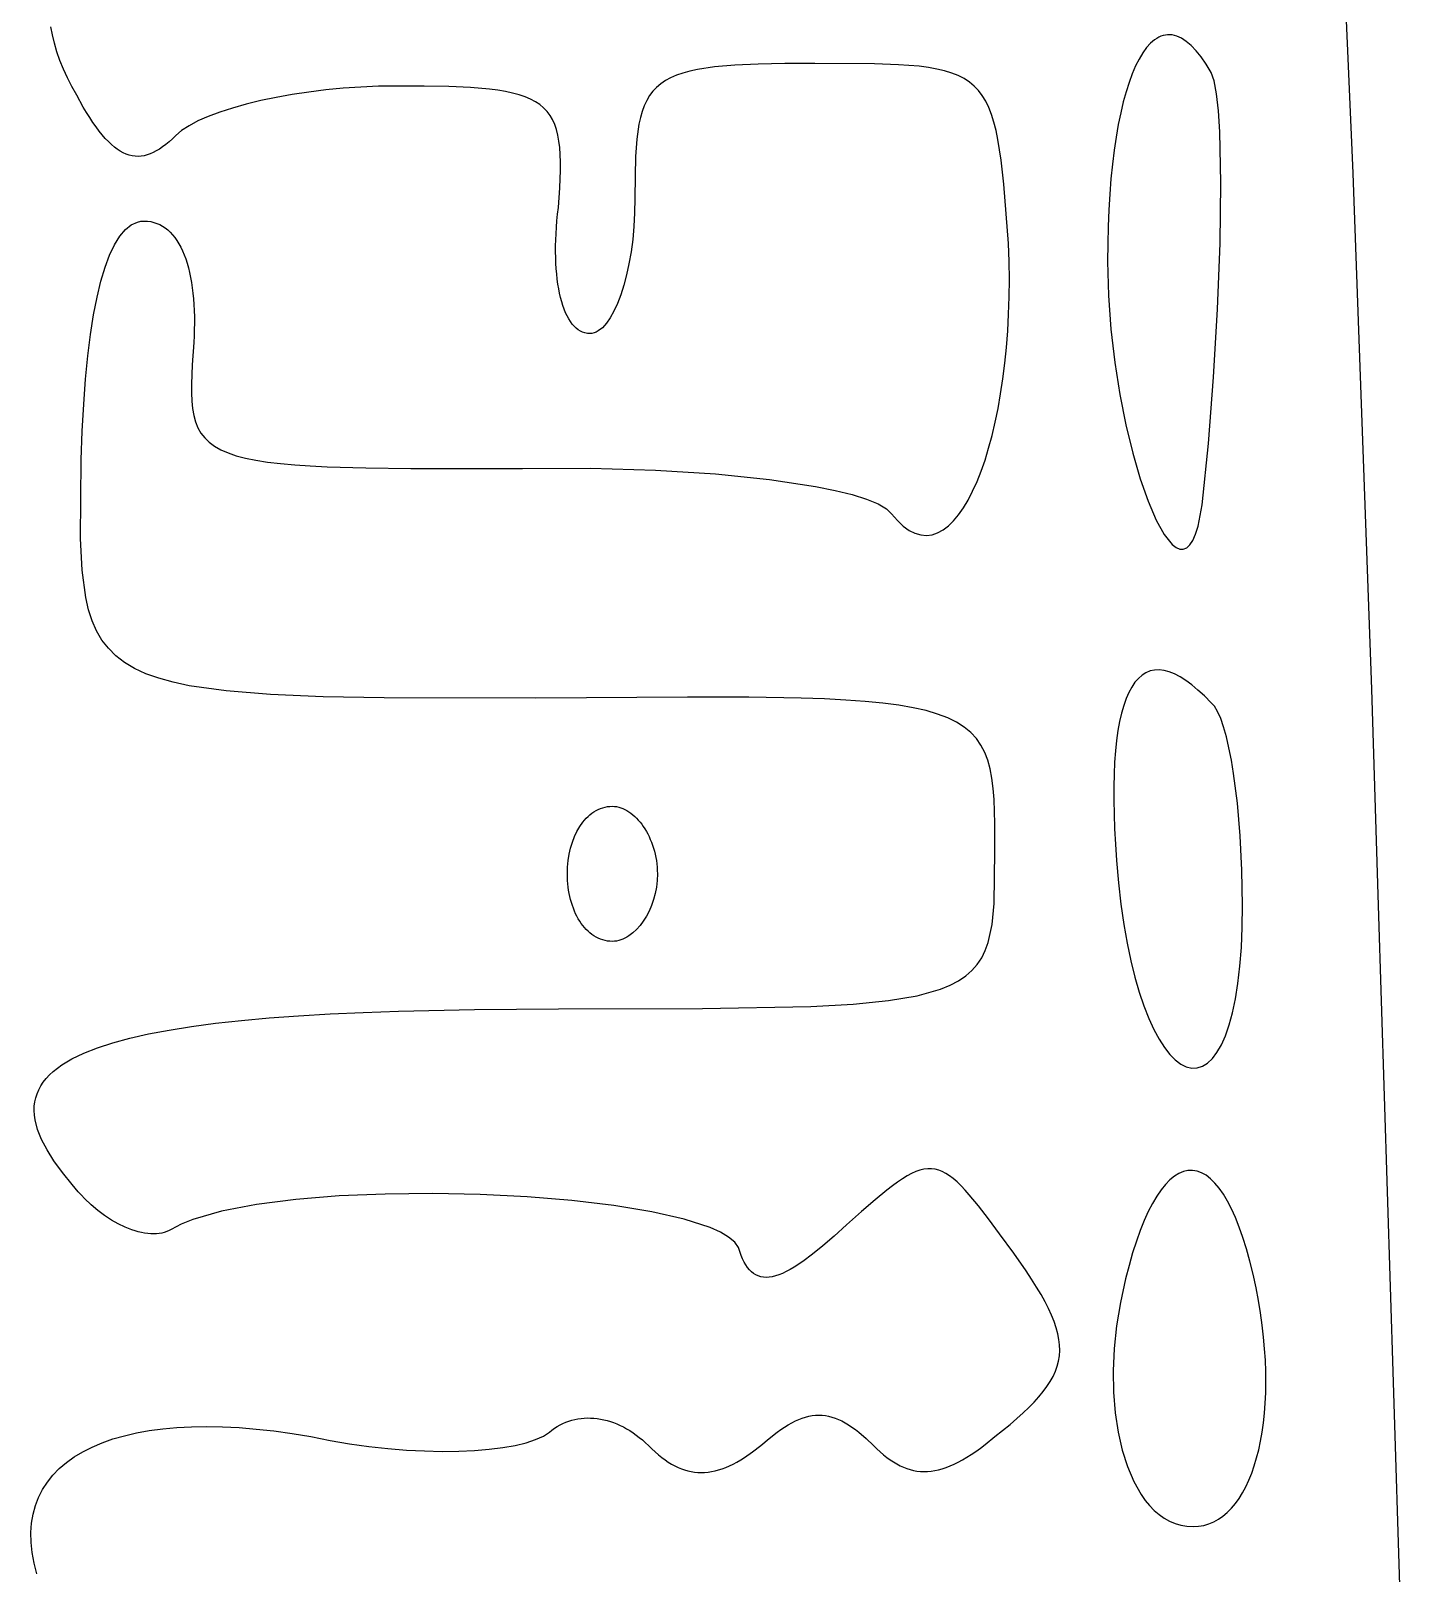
# Model space of a CAD drawing. Extents: x 0.98 to 7.44, y -5.29 to -1.05.
# Drawn here: x 6.80848 to 6.85072, y -1.75949 to -1.7119 of the extents above; entities that cross this region are included whole.
import ezdxf

# ---------------------------------------------------------------- set-up
doc = ezdxf.new("R2010")
doc.units = 0
doc.header["$MEASUREMENT"] = 0
doc.layers.add('BLACK', color=7, linetype='CONTINUOUS')

msp = doc.modelspace()

# ---------------------------------------------------------------- linework, layer by layer
at = {"layer": 'BLACK', "linetype": 'CONTINUOUS'}
for p, q in [((6.84864, -1.701801), (6.849259, -1.716294)), ((6.809139, -1.71203), (6.809091, -1.711784)), ((6.809202, -1.712286), (6.809139, -1.71203)), ((6.843411, -1.712048), (6.843343, -1.71207)), ((6.843479, -1.712033), (6.843411, -1.712048)), ((6.843548, -1.712025), (6.843479, -1.712033)), ((6.843617, -1.712024), (6.843548, -1.712025)), ((6.843688, -1.712031), (6.843617, -1.712024)), ((6.843759, -1.712046), (6.843688, -1.712031)), ((6.843831, -1.712067), (6.843759, -1.712046)), ((6.843903, -1.712097), (6.843831, -1.712067)), ((6.80928, -1.712548), (6.809202, -1.712286)), ((6.842899, -1.712423), (6.842781, -1.712585)), ((6.843021, -1.712287), (6.842899, -1.712423)), ((6.843147, -1.712179), (6.843021, -1.712287)), ((6.843211, -1.712136), (6.843147, -1.712179)), ((6.843277, -1.712099), (6.843211, -1.712136)), ((6.843343, -1.71207), (6.843277, -1.712099)), ((6.843976, -1.712134), (6.843903, -1.712097)), ((6.844124, -1.712231), (6.843976, -1.712134)), ((6.844274, -1.712359), (6.844124, -1.712231)), ((6.844426, -1.712518), (6.844274, -1.712359)), ((6.844579, -1.712709), (6.844426, -1.712518)), ((6.809374, -1.712815), (6.80928, -1.712548)), ((6.809482, -1.713084), (6.809374, -1.712815)), ((6.829573, -1.713017), (6.829041, -1.713096)), ((6.830195, -1.712964), (6.829573, -1.713017)), ((6.830914, -1.712932), (6.830195, -1.712964)), ((6.831736, -1.712916), (6.830914, -1.712932)), ((6.832668, -1.712912), (6.831736, -1.712916)), ((6.834502, -1.712923), (6.832668, -1.712912)), ((6.835246, -1.712949), (6.834502, -1.712923)), ((6.835886, -1.712999), (6.835246, -1.712949)), ((6.83617, -1.713036), (6.835886, -1.712999)), ((6.84256, -1.712988), (6.842457, -1.713229)), ((6.842668, -1.712774), (6.84256, -1.712988)), ((6.842781, -1.712585), (6.842668, -1.712774)), ((6.844734, -1.712933), (6.844579, -1.712709)), ((6.84489, -1.71319), (6.844734, -1.712933)), ((6.809604, -1.713354), (6.809482, -1.713084)), ((6.80974, -1.713621), (6.809604, -1.713354)), ((6.828055, -1.713439), (6.827911, -1.713537)), ((6.828216, -1.713351), (6.828055, -1.713439)), ((6.828394, -1.713273), (6.828216, -1.713351)), ((6.828591, -1.713205), (6.828394, -1.713273)), ((6.828806, -1.713146), (6.828591, -1.713205)), ((6.829041, -1.713096), (6.828806, -1.713146)), ((6.836431, -1.713082), (6.83617, -1.713036)), ((6.83667, -1.713138), (6.836431, -1.713082)), ((6.836889, -1.713205), (6.83667, -1.713138)), ((6.837088, -1.713285), (6.836889, -1.713205)), ((6.837269, -1.713378), (6.837088, -1.713285)), ((6.837433, -1.713485), (6.837269, -1.713378)), ((6.837581, -1.713607), (6.837433, -1.713485)), ((6.842359, -1.713494), (6.842267, -1.713784)), ((6.842457, -1.713229), (6.842359, -1.713494)), ((6.844985, -1.713448), (6.84489, -1.71319)), ((6.84506, -1.713849), (6.844985, -1.713448)), ((6.80989, -1.713885), (6.80974, -1.713621)), ((6.810095, -1.714254), (6.80989, -1.713885)), ((6.816041, -1.713959), (6.815567, -1.714058)), ((6.816536, -1.713871), (6.816041, -1.713959)), ((6.817048, -1.713793), (6.816536, -1.713871)), ((6.817574, -1.713728), (6.817048, -1.713793)), ((6.818111, -1.713676), (6.817574, -1.713728)), ((6.818655, -1.713638), (6.818111, -1.713676)), ((6.819203, -1.713615), (6.818655, -1.713638)), ((6.819751, -1.713607), (6.819203, -1.713615)), ((6.820611, -1.713611), (6.819751, -1.713607)), ((6.821373, -1.713626), (6.820611, -1.713611)), ((6.822041, -1.713655), (6.821373, -1.713626)), ((6.822622, -1.713705), (6.822041, -1.713655)), ((6.822881, -1.713738), (6.822622, -1.713705)), ((6.823121, -1.713777), (6.822881, -1.713738)), ((6.823341, -1.713824), (6.823121, -1.713777)), ((6.823543, -1.713878), (6.823341, -1.713824)), ((6.823726, -1.71394), (6.823543, -1.713878)), ((6.823893, -1.714011), (6.823726, -1.71394)), ((6.827566, -1.713904), (6.827478, -1.714052)), ((6.827667, -1.713769), (6.827566, -1.713904)), ((6.827782, -1.713647), (6.827667, -1.713769)), ((6.827911, -1.713537), (6.827782, -1.713647)), ((6.837714, -1.713745), (6.837581, -1.713607)), ((6.837832, -1.713901), (6.837714, -1.713745)), ((6.837938, -1.714075), (6.837832, -1.713901)), ((6.842267, -1.713784), (6.842181, -1.714099)), ((6.845118, -1.714377), (6.84506, -1.713849)), ((6.810196, -1.714423), (6.810095, -1.714254)), ((6.810295, -1.714582), (6.810196, -1.714423)), ((6.814306, -1.714411), (6.81395, -1.714544)), ((6.814696, -1.714285), (6.814306, -1.714411)), ((6.815118, -1.714167), (6.814696, -1.714285)), ((6.815567, -1.714058), (6.815118, -1.714167)), ((6.824044, -1.71409), (6.823893, -1.714011)), ((6.824178, -1.71418), (6.824044, -1.71409)), ((6.824298, -1.714279), (6.824178, -1.71418)), ((6.824403, -1.71439), (6.824298, -1.714279)), ((6.824494, -1.714511), (6.824403, -1.71439)), ((6.827338, -1.714389), (6.827283, -1.714581)), ((6.827403, -1.714213), (6.827338, -1.714389)), ((6.827478, -1.714052), (6.827403, -1.714213)), ((6.838032, -1.714269), (6.837938, -1.714075)), ((6.838115, -1.714483), (6.838032, -1.714269)), ((6.842101, -1.714437), (6.842027, -1.714798)), ((6.842181, -1.714099), (6.842101, -1.714437)), ((6.845159, -1.71502), (6.845118, -1.714377)), ((6.810393, -1.714731), (6.810295, -1.714582)), ((6.810489, -1.714869), (6.810393, -1.714731)), ((6.810585, -1.714997), (6.810489, -1.714869)), ((6.813358, -1.71483), (6.813127, -1.71498)), ((6.813633, -1.714684), (6.813358, -1.71483)), ((6.81395, -1.714544), (6.813633, -1.714684)), ((6.824573, -1.714644), (6.824494, -1.714511)), ((6.824639, -1.71479), (6.824573, -1.714644)), ((6.824694, -1.714949), (6.824639, -1.71479)), ((6.827238, -1.714787), (6.827173, -1.71525)), ((6.827283, -1.714581), (6.827238, -1.714787)), ((6.838189, -1.714718), (6.838115, -1.714483)), ((6.838254, -1.714975), (6.838189, -1.714718)), ((6.842027, -1.714798), (6.84196, -1.715182)), ((6.81068, -1.715115), (6.810585, -1.714997)), ((6.810774, -1.715223), (6.81068, -1.715115)), ((6.810867, -1.715321), (6.810774, -1.715223)), ((6.81096, -1.71541), (6.810867, -1.715321)), ((6.81274, -1.715327), (6.81264, -1.71541)), ((6.812842, -1.715235), (6.81274, -1.715327)), ((6.812946, -1.715135), (6.812842, -1.715235)), ((6.813127, -1.71498), (6.812946, -1.715135)), ((6.824737, -1.71512), (6.824694, -1.714949)), ((6.824771, -1.715306), (6.824737, -1.71512)), ((6.824794, -1.715506), (6.824771, -1.715306)), ((6.827173, -1.71525), (6.827134, -1.715784)), ((6.838312, -1.715256), (6.838254, -1.714975)), ((6.83841, -1.715892), (6.838312, -1.715256)), ((6.84196, -1.715182), (6.8419, -1.715589)), ((6.845193, -1.716591), (6.845159, -1.71502)), ((6.811052, -1.715489), (6.81096, -1.71541)), ((6.811144, -1.715558), (6.811052, -1.715489)), ((6.811235, -1.715617), (6.811144, -1.715558)), ((6.811327, -1.715667), (6.811235, -1.715617)), ((6.811418, -1.715708), (6.811327, -1.715667)), ((6.811509, -1.715739), (6.811418, -1.715708)), ((6.8116, -1.715761), (6.811509, -1.715739)), ((6.811692, -1.715773), (6.8116, -1.715761)), ((6.811783, -1.715777), (6.811692, -1.715773)), ((6.811876, -1.715771), (6.811783, -1.715777)), ((6.811968, -1.715757), (6.811876, -1.715771)), ((6.812062, -1.715733), (6.811968, -1.715757)), ((6.812156, -1.715701), (6.812062, -1.715733)), ((6.81225, -1.71566), (6.812156, -1.715701)), ((6.812346, -1.71561), (6.81225, -1.71566)), ((6.812443, -1.715552), (6.812346, -1.71561)), ((6.812541, -1.715485), (6.812443, -1.715552)), ((6.81264, -1.71541), (6.812541, -1.715485)), ((6.824809, -1.715721), (6.824794, -1.715506)), ((6.824816, -1.715952), (6.824809, -1.715721)), ((6.827134, -1.715784), (6.827117, -1.716391)), ((6.8419, -1.715589), (6.841848, -1.716018)), ((6.824794, -1.716743), (6.824815, -1.716199)), ((6.824815, -1.716199), (6.824816, -1.715952)), ((6.838492, -1.716634), (6.83841, -1.715892)), ((6.841848, -1.716018), (6.841802, -1.716468)), ((6.849259, -1.716294), (6.849269, -1.716591)), ((6.824751, -1.717357), (6.824794, -1.716743)), ((6.827117, -1.716391), (6.827112, -1.717079)), ((6.83864, -1.718468), (6.838492, -1.716634)), ((6.841802, -1.716468), (6.841764, -1.716939)), ((6.845168, -1.718451), (6.845193, -1.716591)), ((6.849269, -1.716591), (6.849838, -1.732218)), ((6.827112, -1.717079), (6.827104, -1.717515)), ((6.841764, -1.716939), (6.841735, -1.71743)), ((6.81187, -1.717781), (6.811973, -1.717774)), ((6.811973, -1.717774), (6.812076, -1.717778)), ((6.812076, -1.717778), (6.812175, -1.717791)), ((6.824691, -1.717966), (6.824707, -1.717767)), ((6.824707, -1.717767), (6.824727, -1.717564)), ((6.824727, -1.717564), (6.824751, -1.717357)), ((6.827104, -1.717515), (6.827081, -1.717936)), ((6.841735, -1.71743), (6.841713, -1.717942)), ((6.811058, -1.718502), (6.81122, -1.71824)), ((6.81122, -1.71824), (6.811393, -1.718036)), ((6.811393, -1.718036), (6.811576, -1.71789)), ((6.811576, -1.71789), (6.81177, -1.717803)), ((6.81177, -1.717803), (6.81187, -1.717781)), ((6.812175, -1.717791), (6.812271, -1.717813)), ((6.812271, -1.717813), (6.812364, -1.717844)), ((6.812364, -1.717844), (6.812453, -1.717882)), ((6.812453, -1.717882), (6.812539, -1.717929)), ((6.812539, -1.717929), (6.812621, -1.717984)), ((6.812621, -1.717984), (6.8127, -1.718047)), ((6.8127, -1.718047), (6.812776, -1.718118)), ((6.812776, -1.718118), (6.812848, -1.718196)), ((6.812848, -1.718196), (6.812917, -1.718281)), ((6.824671, -1.718354), (6.824679, -1.718162)), ((6.824679, -1.718162), (6.824691, -1.717966)), ((6.827081, -1.717936), (6.827044, -1.71834)), ((6.841713, -1.717942), (6.8417, -1.718473)), ((6.810906, -1.718821), (6.811058, -1.718502)), ((6.812917, -1.718281), (6.812982, -1.718374)), ((6.812982, -1.718374), (6.813043, -1.718474)), ((6.813043, -1.718474), (6.813101, -1.718581)), ((6.813101, -1.718581), (6.813155, -1.718695)), ((6.813155, -1.718695), (6.813206, -1.718815)), ((6.824666, -1.718541), (6.824671, -1.718354)), ((6.824666, -1.718724), (6.824666, -1.718541)), ((6.824669, -1.718902), (6.824666, -1.718724)), ((6.826993, -1.718726), (6.82693, -1.719092)), ((6.827044, -1.71834), (6.826993, -1.718726)), ((6.83866, -1.719024), (6.83864, -1.718468)), ((6.8417, -1.718473), (6.841696, -1.719024)), ((6.845091, -1.720486), (6.845168, -1.718451)), ((6.810637, -1.719631), (6.810766, -1.719197)), ((6.810766, -1.719197), (6.810906, -1.718821)), ((6.813206, -1.718815), (6.813253, -1.718942)), ((6.813253, -1.718942), (6.813296, -1.719075)), ((6.813296, -1.719075), (6.813336, -1.719215)), ((6.824675, -1.719075), (6.824669, -1.718902)), ((6.824686, -1.719244), (6.824675, -1.719075)), ((6.82693, -1.719092), (6.826856, -1.719435)), ((6.838667, -1.719573), (6.83866, -1.719024)), ((6.841696, -1.719024), (6.841722, -1.720069)), ((6.810519, -1.720122), (6.810637, -1.719631)), ((6.813336, -1.719215), (6.813372, -1.71936)), ((6.813372, -1.71936), (6.813404, -1.719512)), ((6.813404, -1.719512), (6.813432, -1.719669)), ((6.813432, -1.719669), (6.813457, -1.719832)), ((6.8247, -1.719406), (6.824686, -1.719244)), ((6.824717, -1.719564), (6.8247, -1.719406)), ((6.824738, -1.719716), (6.824717, -1.719564)), ((6.826856, -1.719435), (6.826772, -1.719754)), ((6.838661, -1.720113), (6.838667, -1.719573)), ((6.810412, -1.720669), (6.810519, -1.720122)), ((6.813457, -1.719832), (6.813477, -1.72)), ((6.813477, -1.72), (6.813494, -1.720174)), ((6.824762, -1.719861), (6.824738, -1.719716)), ((6.82479, -1.720001), (6.824762, -1.719861)), ((6.824821, -1.720135), (6.82479, -1.720001)), ((6.824855, -1.720262), (6.824821, -1.720135)), ((6.826678, -1.720048), (6.826577, -1.720314)), ((6.826772, -1.719754), (6.826678, -1.720048)), ((6.838644, -1.720643), (6.838661, -1.720113)), ((6.841722, -1.720069), (6.841798, -1.721112)), ((6.813494, -1.720174), (6.813507, -1.720352)), ((6.813507, -1.720352), (6.813516, -1.720536)), ((6.813516, -1.720536), (6.813521, -1.720724)), ((6.824892, -1.720382), (6.824855, -1.720262)), ((6.824933, -1.720495), (6.824892, -1.720382)), ((6.824976, -1.720601), (6.824933, -1.720495)), ((6.825023, -1.7207), (6.824976, -1.720601)), ((6.826468, -1.72055), (6.826353, -1.720755)), ((6.826577, -1.720314), (6.826468, -1.72055)), ((6.844968, -1.722585), (6.845091, -1.720486)), ((6.810318, -1.721273), (6.810412, -1.720669)), ((6.813522, -1.720918), (6.813519, -1.721115)), ((6.813521, -1.720724), (6.813522, -1.720918)), ((6.825073, -1.720791), (6.825023, -1.7207)), ((6.825125, -1.720875), (6.825073, -1.720791)), ((6.825181, -1.720951), (6.825125, -1.720875)), ((6.825239, -1.721018), (6.825181, -1.720951)), ((6.8253, -1.721077), (6.825239, -1.721018)), ((6.825364, -1.721128), (6.8253, -1.721077)), ((6.826109, -1.721064), (6.825982, -1.721164)), ((6.826233, -1.720927), (6.826109, -1.721064)), ((6.826353, -1.720755), (6.826233, -1.720927)), ((6.838616, -1.721162), (6.838644, -1.720643)), ((6.810235, -1.721934), (6.810318, -1.721273)), ((6.813501, -1.721524), (6.813455, -1.722208)), ((6.813512, -1.721317), (6.813501, -1.721524)), ((6.813519, -1.721115), (6.813512, -1.721317)), ((6.825431, -1.72117), (6.825364, -1.721128)), ((6.8255, -1.721203), (6.825431, -1.72117)), ((6.825572, -1.721226), (6.8255, -1.721203)), ((6.825646, -1.721241), (6.825572, -1.721226)), ((6.825723, -1.721246), (6.825646, -1.721241)), ((6.825788, -1.721241), (6.825723, -1.721246)), ((6.825853, -1.721225), (6.825788, -1.721241)), ((6.825918, -1.721199), (6.825853, -1.721225)), ((6.825982, -1.721164), (6.825918, -1.721199)), ((6.838577, -1.721669), (6.838616, -1.721162)), ((6.841798, -1.721112), (6.841917, -1.722136)), ((6.810165, -1.72265), (6.810235, -1.721934)), ((6.838527, -1.722162), (6.838577, -1.721669)), ((6.813455, -1.722208), (6.81343, -1.722807)), ((6.838466, -1.722641), (6.838527, -1.722162)), ((6.841917, -1.722136), (6.842073, -1.723125)), ((6.810107, -1.723423), (6.810165, -1.72265)), ((6.81343, -1.722807), (6.81343, -1.723076)), ((6.838396, -1.723104), (6.838466, -1.722641)), ((6.844806, -1.724635), (6.844968, -1.722585)), ((6.810061, -1.724251), (6.810107, -1.723423)), ((6.81343, -1.723076), (6.813441, -1.723326)), ((6.813441, -1.723326), (6.813465, -1.723558)), ((6.838317, -1.723551), (6.838396, -1.723104)), ((6.842073, -1.723125), (6.84226, -1.724064)), ((6.813465, -1.723558), (6.813503, -1.723772)), ((6.813503, -1.723772), (6.813558, -1.723968)), ((6.838229, -1.723979), (6.838317, -1.723551)), ((6.810029, -1.725135), (6.810061, -1.724251)), ((6.813558, -1.723968), (6.813631, -1.724149)), ((6.813631, -1.724149), (6.813725, -1.724313)), ((6.813725, -1.724313), (6.81384, -1.724463)), ((6.838027, -1.724777), (6.838132, -1.724388)), ((6.838132, -1.724388), (6.838229, -1.723979)), ((6.84226, -1.724064), (6.842472, -1.724937)), ((6.81384, -1.724463), (6.81398, -1.724598)), ((6.81398, -1.724598), (6.814145, -1.72472)), ((6.814145, -1.72472), (6.814338, -1.724829)), ((6.814338, -1.724829), (6.81456, -1.724926)), ((6.837915, -1.725145), (6.838027, -1.724777)), ((6.844612, -1.726524), (6.844806, -1.724635)), ((6.810011, -1.727564), (6.810029, -1.725135)), ((6.81456, -1.724926), (6.814814, -1.725012)), ((6.814814, -1.725012), (6.815101, -1.725087)), ((6.815101, -1.725087), (6.815422, -1.725152)), ((6.815422, -1.725152), (6.815781, -1.725207)), ((6.815781, -1.725207), (6.816179, -1.725254)), ((6.816179, -1.725254), (6.816617, -1.725294)), ((6.816617, -1.725294), (6.817097, -1.725326)), ((6.817097, -1.725326), (6.817622, -1.725352)), ((6.817622, -1.725352), (6.818812, -1.725387)), ((6.818812, -1.725387), (6.820202, -1.725405)), ((6.837795, -1.72549), (6.837915, -1.725145)), ((6.842472, -1.724937), (6.842702, -1.725727)), ((6.820202, -1.725405), (6.82364, -1.725412)), ((6.82364, -1.725412), (6.825742, -1.725398)), ((6.825742, -1.725398), (6.827744, -1.725454)), ((6.827744, -1.725454), (6.829599, -1.725571)), ((6.829599, -1.725571), (6.831262, -1.725742)), ((6.831262, -1.725742), (6.832683, -1.725959)), ((6.837534, -1.726108), (6.837668, -1.725812)), ((6.837668, -1.725812), (6.837795, -1.72549)), ((6.842702, -1.725727), (6.842946, -1.726419)), ((6.832683, -1.725959), (6.833288, -1.726082)), ((6.833288, -1.726082), (6.833816, -1.726213)), ((6.833816, -1.726213), (6.83426, -1.726352)), ((6.837395, -1.726379), (6.837534, -1.726108)), ((6.83426, -1.726352), (6.834614, -1.726497)), ((6.834614, -1.726497), (6.834872, -1.726647)), ((6.834872, -1.726647), (6.835029, -1.726801)), ((6.835029, -1.726801), (6.835211, -1.727014)), ((6.837099, -1.726838), (6.83725, -1.726623)), ((6.83725, -1.726623), (6.837395, -1.726379)), ((6.842946, -1.726419), (6.843195, -1.726998)), ((6.844488, -1.727187), (6.844612, -1.726524)), ((6.835211, -1.727014), (6.835393, -1.727185)), ((6.835393, -1.727185), (6.835574, -1.727316)), ((6.83662, -1.727303), (6.836784, -1.727179)), ((6.836784, -1.727179), (6.836944, -1.727024)), ((6.836944, -1.727024), (6.837099, -1.726838)), ((6.843195, -1.726998), (6.843445, -1.727446)), ((6.844412, -1.727433), (6.844488, -1.727187)), ((6.810058, -1.728547), (6.810011, -1.727564)), ((6.835574, -1.727316), (6.835754, -1.727406)), ((6.835754, -1.727406), (6.835932, -1.727458)), ((6.835932, -1.727458), (6.836108, -1.727472)), ((6.836108, -1.727472), (6.836282, -1.727451)), ((6.836282, -1.727451), (6.836453, -1.727394)), ((6.836453, -1.727394), (6.83662, -1.727303)), ((6.843445, -1.727446), (6.84369, -1.727749)), ((6.84369, -1.727749), (6.843808, -1.727841)), ((6.844137, -1.727855), (6.844235, -1.727765)), ((6.844235, -1.727765), (6.844327, -1.727625)), ((6.844327, -1.727625), (6.844412, -1.727433)), ((6.843808, -1.727841), (6.843922, -1.727891)), ((6.843922, -1.727891), (6.844032, -1.727896)), ((6.844032, -1.727896), (6.844137, -1.727855)), ((6.81017, -1.72939), (6.810058, -1.728547)), ((6.810257, -1.729763), (6.81017, -1.72939)), ((6.810367, -1.730104), (6.810257, -1.729763)), ((6.810505, -1.730415), (6.810367, -1.730104)), ((6.810671, -1.730699), (6.810505, -1.730415)), ((6.810869, -1.730955), (6.810671, -1.730699)), ((6.811101, -1.731186), (6.810869, -1.730955)), ((6.81137, -1.731392), (6.811101, -1.731186)), ((6.811678, -1.731576), (6.81137, -1.731392)), ((6.812028, -1.731738), (6.811678, -1.731576)), ((6.812423, -1.731879), (6.812028, -1.731738)), ((6.812865, -1.732002), (6.812423, -1.731879)), ((6.813356, -1.732108), (6.812865, -1.732002)), ((6.84254, -1.732004), (6.842442, -1.732149)), ((6.842646, -1.731882), (6.84254, -1.732004)), ((6.84276, -1.731783), (6.842646, -1.731882)), ((6.842881, -1.731707), (6.84276, -1.731783)), ((6.843009, -1.731654), (6.842881, -1.731707)), ((6.843145, -1.731625), (6.843009, -1.731654)), ((6.843288, -1.731619), (6.843145, -1.731625)), ((6.843438, -1.731636), (6.843288, -1.731619)), ((6.843596, -1.731677), (6.843438, -1.731636)), ((6.84376, -1.731742), (6.843596, -1.731677)), ((6.843931, -1.731831), (6.84376, -1.731742)), ((6.84411, -1.731943), (6.843931, -1.731831)), ((6.844295, -1.73208), (6.84411, -1.731943)), ((6.814498, -1.732271), (6.813356, -1.732108)), ((6.815869, -1.732381), (6.814498, -1.732271)), ((6.81749, -1.732447), (6.815869, -1.732381)), ((6.819381, -1.732481), (6.81749, -1.732447)), ((6.824057, -1.732496), (6.819381, -1.732481)), ((6.828733, -1.732459), (6.824057, -1.732496)), ((6.830625, -1.732463), (6.828733, -1.732459)), ((6.832247, -1.732491), (6.830625, -1.732463)), ((6.832963, -1.732517), (6.832247, -1.732491)), ((6.83362, -1.73255), (6.832963, -1.732517)), ((6.842269, -1.732506), (6.842194, -1.732719)), ((6.842352, -1.732316), (6.842269, -1.732506)), ((6.842442, -1.732149), (6.842352, -1.732316)), ((6.844486, -1.732241), (6.844295, -1.73208)), ((6.844685, -1.732425), (6.844486, -1.732241)), ((6.84489, -1.732635), (6.844685, -1.732425)), ((6.849838, -1.732218), (6.850046, -1.738885)), ((6.83422, -1.732594), (6.83362, -1.73255)), ((6.834765, -1.732647), (6.83422, -1.732594)), ((6.835258, -1.732712), (6.834765, -1.732647)), ((6.835702, -1.732789), (6.835258, -1.732712)), ((6.836099, -1.732878), (6.835702, -1.732789)), ((6.836453, -1.732982), (6.836099, -1.732878)), ((6.836764, -1.7331), (6.836453, -1.732982)), ((6.842127, -1.732955), (6.842068, -1.733212)), ((6.842194, -1.732719), (6.842127, -1.732955)), ((6.844992, -1.732741), (6.84489, -1.732635)), ((6.845091, -1.732903), (6.844992, -1.732741)), ((6.845186, -1.733116), (6.845091, -1.732903)), ((6.837037, -1.733234), (6.836764, -1.7331)), ((6.837274, -1.733384), (6.837037, -1.733234)), ((6.837476, -1.733551), (6.837274, -1.733384)), ((6.842068, -1.733212), (6.842018, -1.733493)), ((6.845276, -1.733377), (6.845186, -1.733116)), ((6.845362, -1.733681), (6.845276, -1.733377)), ((6.837648, -1.733736), (6.837476, -1.733551)), ((6.837791, -1.733941), (6.837648, -1.733736)), ((6.837908, -1.734165), (6.837791, -1.733941)), ((6.841975, -1.733795), (6.841941, -1.734119)), ((6.842018, -1.733493), (6.841975, -1.733795)), ((6.845442, -1.734026), (6.845362, -1.733681)), ((6.838002, -1.73441), (6.837908, -1.734165)), ((6.838075, -1.734676), (6.838002, -1.73441)), ((6.841941, -1.734119), (6.841915, -1.734465)), ((6.845516, -1.734408), (6.845442, -1.734026)), ((6.845584, -1.734822), (6.845516, -1.734408)), ((6.83813, -1.734965), (6.838075, -1.734676)), ((6.841897, -1.734833), (6.841888, -1.735223)), ((6.841915, -1.734465), (6.841897, -1.734833)), ((6.845701, -1.735735), (6.845584, -1.734822)), ((6.838169, -1.735277), (6.83813, -1.734965)), ((6.838196, -1.735614), (6.838169, -1.735277)), ((6.841888, -1.735223), (6.841888, -1.735635)), ((6.826119, -1.735873), (6.826191, -1.735854)), ((6.826191, -1.735854), (6.826265, -1.73584)), ((6.826265, -1.73584), (6.82634, -1.735832)), ((6.82634, -1.735832), (6.826418, -1.735829)), ((6.826418, -1.735829), (6.826483, -1.735832)), ((6.826483, -1.735832), (6.826548, -1.73584)), ((6.826548, -1.73584), (6.826613, -1.735854)), ((6.826613, -1.735854), (6.826677, -1.735873)), ((6.83822, -1.736362), (6.838196, -1.735614)), ((6.841888, -1.735635), (6.841896, -1.736068)), ((6.845788, -1.736736), (6.845701, -1.735735)), ((6.825411, -1.736454), (6.825507, -1.736318)), ((6.825507, -1.736318), (6.825612, -1.736195)), ((6.825612, -1.736195), (6.825668, -1.73614)), ((6.825668, -1.73614), (6.825726, -1.736089)), ((6.825726, -1.736089), (6.825787, -1.736041)), ((6.825787, -1.736041), (6.825849, -1.735998)), ((6.825849, -1.735998), (6.825914, -1.73596)), ((6.825914, -1.73596), (6.82598, -1.735926)), ((6.82598, -1.735926), (6.826049, -1.735897)), ((6.826049, -1.735897), (6.826119, -1.735873)), ((6.826677, -1.735873), (6.826741, -1.735897)), ((6.826741, -1.735897), (6.826804, -1.735926)), ((6.826804, -1.735926), (6.826866, -1.73596)), ((6.826866, -1.73596), (6.826928, -1.735998)), ((6.826928, -1.735998), (6.826988, -1.736041)), ((6.826988, -1.736041), (6.827048, -1.736089)), ((6.827048, -1.736089), (6.827106, -1.73614)), ((6.827106, -1.73614), (6.827162, -1.736195)), ((6.827162, -1.736195), (6.827218, -1.736255)), ((6.827218, -1.736255), (6.827271, -1.736318)), ((6.827271, -1.736318), (6.827323, -1.736384)), ((6.841896, -1.736068), (6.841913, -1.736523)), ((6.825183, -1.736937), (6.825249, -1.736765)), ((6.825249, -1.736765), (6.825325, -1.736604)), ((6.825325, -1.736604), (6.825411, -1.736454)), ((6.827323, -1.736384), (6.827373, -1.736454)), ((6.827373, -1.736454), (6.82742, -1.736527)), ((6.82742, -1.736527), (6.827466, -1.736604)), ((6.827466, -1.736604), (6.827509, -1.736683)), ((6.827509, -1.736683), (6.82755, -1.736765)), ((6.82755, -1.736765), (6.827589, -1.73685)), ((6.838223, -1.737218), (6.83822, -1.736362)), ((6.841913, -1.736523), (6.841939, -1.736999)), ((6.845843, -1.737796), (6.845788, -1.736736)), ((6.825086, -1.737308), (6.825129, -1.737118)), ((6.825129, -1.737118), (6.825183, -1.736937)), ((6.827589, -1.73685), (6.827624, -1.736937)), ((6.827624, -1.736937), (6.827657, -1.737026)), ((6.827657, -1.737026), (6.827687, -1.737118)), ((6.827687, -1.737118), (6.827714, -1.737212)), ((6.827714, -1.737212), (6.827738, -1.737308)), ((6.838197, -1.738823), (6.838223, -1.737218)), ((6.841939, -1.736999), (6.841973, -1.737496)), ((6.825029, -1.737912), (6.825035, -1.737706)), ((6.825035, -1.737706), (6.825054, -1.737504)), ((6.825054, -1.737504), (6.825086, -1.737308)), ((6.827738, -1.737308), (6.827758, -1.737405)), ((6.827758, -1.737405), (6.827776, -1.737504)), ((6.827776, -1.737504), (6.827789, -1.737604)), ((6.827789, -1.737604), (6.827799, -1.737706)), ((6.827799, -1.737706), (6.827805, -1.737809)), ((6.841973, -1.737496), (6.842033, -1.738193)), ((6.825031, -1.738016), (6.825029, -1.737912)), ((6.825035, -1.738119), (6.825031, -1.738016)), ((6.825043, -1.738221), (6.825035, -1.738119)), ((6.825054, -1.738321), (6.825043, -1.738221)), ((6.827799, -1.738119), (6.827776, -1.738321)), ((6.827807, -1.737912), (6.827799, -1.738119)), ((6.827805, -1.737809), (6.827807, -1.737912)), ((6.842033, -1.738193), (6.842109, -1.738853)), ((6.845862, -1.738885), (6.845843, -1.737796)), ((6.825069, -1.73842), (6.825054, -1.738321)), ((6.825086, -1.738517), (6.825069, -1.73842)), ((6.825106, -1.738613), (6.825086, -1.738517)), ((6.825129, -1.738707), (6.825106, -1.738613)), ((6.825155, -1.738798), (6.825129, -1.738707)), ((6.827687, -1.738707), (6.827624, -1.738888)), ((6.827738, -1.738517), (6.827687, -1.738707)), ((6.827776, -1.738321), (6.827738, -1.738517)), ((6.825183, -1.738888), (6.825155, -1.738798)), ((6.825215, -1.738975), (6.825183, -1.738888)), ((6.825249, -1.73906), (6.825215, -1.738975)), ((6.825285, -1.739142), (6.825249, -1.73906)), ((6.825325, -1.739221), (6.825285, -1.739142)), ((6.82755, -1.73906), (6.827466, -1.739221)), ((6.827624, -1.738888), (6.82755, -1.73906)), ((6.838135, -1.739472), (6.838197, -1.738823)), ((6.842109, -1.738853), (6.842198, -1.739474)), ((6.845853, -1.739562), (6.845862, -1.738885)), ((6.850046, -1.738885), (6.850506, -1.753598)), ((6.825366, -1.739298), (6.825325, -1.739221)), ((6.825411, -1.739371), (6.825366, -1.739298)), ((6.825458, -1.739441), (6.825411, -1.739371)), ((6.825507, -1.739507), (6.825458, -1.739441)), ((6.825558, -1.73957), (6.825507, -1.739507)), ((6.825612, -1.73963), (6.825558, -1.73957)), ((6.825668, -1.739685), (6.825612, -1.73963)), ((6.827162, -1.73963), (6.827048, -1.739736)), ((6.827271, -1.739507), (6.827162, -1.73963)), ((6.827373, -1.739371), (6.827271, -1.739507)), ((6.827466, -1.739221), (6.827373, -1.739371)), ((6.838013, -1.740028), (6.838135, -1.739472)), ((6.842198, -1.739474), (6.8423, -1.740056)), ((6.845825, -1.740189), (6.845853, -1.739562)), ((6.825726, -1.739736), (6.825668, -1.739685)), ((6.825787, -1.739784), (6.825726, -1.739736)), ((6.825849, -1.739827), (6.825787, -1.739784)), ((6.825914, -1.739865), (6.825849, -1.739827)), ((6.82598, -1.739899), (6.825914, -1.739865)), ((6.826049, -1.739928), (6.82598, -1.739899)), ((6.826119, -1.739952), (6.826049, -1.739928)), ((6.826191, -1.739971), (6.826119, -1.739952)), ((6.826265, -1.739985), (6.826191, -1.739971)), ((6.82634, -1.739993), (6.826265, -1.739985)), ((6.826418, -1.739996), (6.82634, -1.739993)), ((6.826483, -1.739993), (6.826418, -1.739996)), ((6.826548, -1.739985), (6.826483, -1.739993)), ((6.826613, -1.739971), (6.826548, -1.739985)), ((6.826677, -1.739952), (6.826613, -1.739971)), ((6.826741, -1.739928), (6.826677, -1.739952)), ((6.826804, -1.739899), (6.826741, -1.739928)), ((6.826866, -1.739865), (6.826804, -1.739899)), ((6.826928, -1.739827), (6.826866, -1.739865)), ((6.827048, -1.739736), (6.826928, -1.739827)), ((6.837924, -1.740274), (6.838013, -1.740028)), ((6.8423, -1.740056), (6.842414, -1.7406)), ((6.837676, -1.740705), (6.837812, -1.740499)), ((6.837812, -1.740499), (6.837924, -1.740274)), ((6.842414, -1.7406), (6.842539, -1.741103)), ((6.845779, -1.740765), (6.845825, -1.740189)), ((6.837095, -1.741214), (6.83732, -1.741062)), ((6.83732, -1.741062), (6.837513, -1.740892)), ((6.837513, -1.740892), (6.837676, -1.740705)), ((6.845718, -1.741292), (6.845779, -1.740765)), ((6.835826, -1.741672), (6.836539, -1.741471)), ((6.836539, -1.741471), (6.836836, -1.74135)), ((6.836836, -1.74135), (6.837095, -1.741214)), ((6.842539, -1.741103), (6.842673, -1.741567)), ((6.842673, -1.741567), (6.842815, -1.74199)), ((6.845641, -1.741768), (6.845718, -1.741292)), ((6.829198, -1.74207), (6.83254, -1.742003)), ((6.83254, -1.742003), (6.833846, -1.741931)), ((6.833846, -1.741931), (6.834934, -1.741823)), ((6.834934, -1.741823), (6.835826, -1.741672)), ((6.842815, -1.74199), (6.842965, -1.742372)), ((6.845551, -1.742196), (6.845641, -1.741768)), ((6.814172, -1.742524), (6.814971, -1.742436)), ((6.814971, -1.742436), (6.815825, -1.742359)), ((6.815825, -1.742359), (6.816737, -1.742292)), ((6.816737, -1.742292), (6.817706, -1.742234)), ((6.817706, -1.742234), (6.818732, -1.742186)), ((6.818732, -1.742186), (6.819817, -1.742147)), ((6.819817, -1.742147), (6.822164, -1.742096)), ((6.822164, -1.742096), (6.824751, -1.742079)), ((6.824751, -1.742079), (6.829198, -1.74207)), ((6.842965, -1.742372), (6.843121, -1.742713)), ((6.845448, -1.742575), (6.845551, -1.742196)), ((6.811005, -1.743123), (6.81153, -1.742981)), ((6.81153, -1.742981), (6.812109, -1.742851)), ((6.812109, -1.742851), (6.812742, -1.742731)), ((6.812742, -1.742731), (6.813429, -1.742622)), ((6.813429, -1.742622), (6.814172, -1.742524)), ((6.843121, -1.742713), (6.843283, -1.743013)), ((6.845207, -1.743189), (6.845333, -1.742906)), ((6.845333, -1.742906), (6.845448, -1.742575)), ((6.809745, -1.74362), (6.810113, -1.743442)), ((6.810113, -1.743442), (6.810532, -1.743277)), ((6.810532, -1.743277), (6.811005, -1.743123)), ((6.843283, -1.743013), (6.843448, -1.74327)), ((6.843448, -1.74327), (6.843616, -1.743484)), ((6.844929, -1.743613), (6.845072, -1.743424)), ((6.845072, -1.743424), (6.845207, -1.743189)), ((6.809163, -1.744012), (6.809428, -1.74381)), ((6.809428, -1.74381), (6.809745, -1.74362)), ((6.843616, -1.743484), (6.843786, -1.743655)), ((6.843786, -1.743655), (6.843956, -1.743783)), ((6.843956, -1.743783), (6.844126, -1.743867)), ((6.844126, -1.743867), (6.844294, -1.743907)), ((6.844294, -1.743907), (6.84446, -1.743902)), ((6.84446, -1.743902), (6.844622, -1.743851)), ((6.844622, -1.743851), (6.844778, -1.743755)), ((6.844778, -1.743755), (6.844929, -1.743613)), ((6.808782, -1.744455), (6.808859, -1.744339)), ((6.808859, -1.744339), (6.808948, -1.744227)), ((6.808948, -1.744227), (6.809049, -1.744118)), ((6.809049, -1.744118), (6.809163, -1.744012)), ((6.808599, -1.74495), (6.808626, -1.744821)), ((6.808626, -1.744821), (6.808666, -1.744696)), ((6.808666, -1.744696), (6.808718, -1.744574)), ((6.808718, -1.744574), (6.808782, -1.744455)), ((6.80858, -1.745218), (6.808583, -1.745083)), ((6.808588, -1.745357), (6.80858, -1.745218)), ((6.808583, -1.745083), (6.808599, -1.74495)), ((6.808608, -1.7455), (6.808588, -1.745357)), ((6.808684, -1.745796), (6.808608, -1.7455)), ((6.808806, -1.746107), (6.808684, -1.745796)), ((6.808975, -1.746431), (6.808806, -1.746107)), ((6.809189, -1.746771), (6.808975, -1.746431)), ((6.809448, -1.747126), (6.809189, -1.746771)), ((6.809751, -1.747496), (6.809448, -1.747126)), ((6.835513, -1.747232), (6.835369, -1.74732)), ((6.83565, -1.747159), (6.835513, -1.747232)), ((6.835781, -1.7471), (6.83565, -1.747159)), ((6.835907, -1.747056), (6.835781, -1.7471)), ((6.836029, -1.747026), (6.835907, -1.747056)), ((6.836146, -1.74701), (6.836029, -1.747026)), ((6.836262, -1.74701), (6.836146, -1.74701)), ((6.836375, -1.747024), (6.836262, -1.74701)), ((6.836486, -1.747052), (6.836375, -1.747024)), ((6.836598, -1.747095), (6.836486, -1.747052)), ((6.836709, -1.747153), (6.836598, -1.747095)), ((6.836822, -1.747226), (6.836709, -1.747153)), ((6.836937, -1.747314), (6.836822, -1.747226)), ((6.843757, -1.747241), (6.843619, -1.747354)), ((6.843897, -1.747155), (6.843757, -1.747241)), ((6.844037, -1.747097), (6.843897, -1.747155)), ((6.844177, -1.747066), (6.844037, -1.747097)), ((6.844317, -1.747062), (6.844177, -1.747066)), ((6.844457, -1.747085), (6.844317, -1.747062)), ((6.844596, -1.747136), (6.844457, -1.747085)), ((6.844734, -1.747214), (6.844596, -1.747136)), ((6.84487, -1.747319), (6.844734, -1.747214)), ((6.809844, -1.747611), (6.809751, -1.747496)), ((6.809938, -1.747722), (6.809844, -1.747611)), ((6.810035, -1.747829), (6.809938, -1.747722)), ((6.834889, -1.747669), (6.834521, -1.747972)), ((6.835058, -1.747538), (6.834889, -1.747669)), ((6.835218, -1.747422), (6.835058, -1.747538)), ((6.835369, -1.74732), (6.835218, -1.747422)), ((6.837054, -1.747417), (6.836937, -1.747314)), ((6.837175, -1.747535), (6.837054, -1.747417)), ((6.8373, -1.747668), (6.837175, -1.747535)), ((6.837431, -1.747816), (6.8373, -1.747668)), ((6.843346, -1.747663), (6.843212, -1.747858)), ((6.843482, -1.747495), (6.843346, -1.747663)), ((6.843619, -1.747354), (6.843482, -1.747495)), ((6.845005, -1.747451), (6.84487, -1.747319)), ((6.845138, -1.74761), (6.845005, -1.747451)), ((6.845268, -1.747797), (6.845138, -1.74761)), ((6.810133, -1.747931), (6.810035, -1.747829)), ((6.810335, -1.748124), (6.810133, -1.747931)), ((6.810541, -1.748299), (6.810335, -1.748124)), ((6.815433, -1.748111), (6.814362, -1.748316)), ((6.816654, -1.747956), (6.815433, -1.748111)), ((6.81799, -1.74785), (6.816654, -1.747956)), ((6.819406, -1.747791), (6.81799, -1.74785)), ((6.820867, -1.747778), (6.819406, -1.747791)), ((6.822338, -1.747808), (6.820867, -1.747778)), ((6.823785, -1.747881), (6.822338, -1.747808)), ((6.825172, -1.747995), (6.823785, -1.747881)), ((6.826466, -1.748148), (6.825172, -1.747995)), ((6.827631, -1.748338), (6.826466, -1.748148)), ((6.834521, -1.747972), (6.834107, -1.748331)), ((6.837709, -1.748157), (6.837431, -1.747816)), ((6.838018, -1.74856), (6.837709, -1.748157)), ((6.843081, -1.748081), (6.842952, -1.748331)), ((6.843212, -1.747858), (6.843081, -1.748081)), ((6.845396, -1.74801), (6.845268, -1.747797)), ((6.84552, -1.748251), (6.845396, -1.74801)), ((6.810751, -1.748456), (6.810541, -1.748299)), ((6.810962, -1.748594), (6.810751, -1.748456)), ((6.811173, -1.748714), (6.810962, -1.748594)), ((6.813475, -1.748574), (6.813111, -1.748722)), ((6.814362, -1.748316), (6.813475, -1.748574)), ((6.828632, -1.748564), (6.827631, -1.748338)), ((6.829435, -1.748824), (6.828632, -1.748564)), ((6.834107, -1.748331), (6.83364, -1.748746)), ((6.838362, -1.749024), (6.838018, -1.74856)), ((6.842826, -1.748609), (6.842703, -1.748915)), ((6.842952, -1.748331), (6.842826, -1.748609)), ((6.845641, -1.748518), (6.84552, -1.748251)), ((6.845759, -1.748813), (6.845641, -1.748518)), ((6.811383, -1.748815), (6.811173, -1.748714)), ((6.811487, -1.748858), (6.811383, -1.748815)), ((6.811589, -1.748896), (6.811487, -1.748858)), ((6.811691, -1.74893), (6.811589, -1.748896)), ((6.811791, -1.748958), (6.811691, -1.74893)), ((6.811889, -1.748981), (6.811791, -1.748958)), ((6.811986, -1.748999), (6.811889, -1.748981)), ((6.812081, -1.749012), (6.811986, -1.748999)), ((6.812173, -1.749019), (6.812081, -1.749012)), ((6.812263, -1.749021), (6.812173, -1.749019)), ((6.81235, -1.749018), (6.812263, -1.749021)), ((6.812435, -1.74901), (6.81235, -1.749018)), ((6.812516, -1.748996), (6.812435, -1.74901)), ((6.812594, -1.748976), (6.812516, -1.748996)), ((6.812669, -1.748951), (6.812594, -1.748976)), ((6.81274, -1.748921), (6.812669, -1.748951)), ((6.812807, -1.748885), (6.81274, -1.748921)), ((6.813111, -1.748722), (6.812807, -1.748885)), ((6.829751, -1.748966), (6.829435, -1.748824)), ((6.830005, -1.749117), (6.829751, -1.748966)), ((6.830191, -1.749275), (6.830005, -1.749117)), ((6.833264, -1.749089), (6.832916, -1.749391)), ((6.83364, -1.748746), (6.833264, -1.749089)), ((6.838802, -1.74962), (6.838362, -1.749024)), ((6.842703, -1.748915), (6.842584, -1.749248)), ((6.845872, -1.749134), (6.845759, -1.748813)), ((6.845981, -1.749483), (6.845872, -1.749134)), ((6.830307, -1.74944), (6.830191, -1.749275)), ((6.83039, -1.749683), (6.830307, -1.74944)), ((6.832594, -1.749651), (6.832299, -1.74987)), ((6.832916, -1.749391), (6.832594, -1.749651)), ((6.839182, -1.750164), (6.838802, -1.74962)), ((6.842469, -1.749608), (6.842358, -1.749997)), ((6.842584, -1.749248), (6.842469, -1.749608)), ((6.846086, -1.749859), (6.845981, -1.749483)), ((6.830436, -1.74979), (6.83039, -1.749683)), ((6.830484, -1.749889), (6.830436, -1.74979)), ((6.830536, -1.749978), (6.830484, -1.749889)), ((6.83059, -1.750058), (6.830536, -1.749978)), ((6.830649, -1.750129), (6.83059, -1.750058)), ((6.83071, -1.750191), (6.830649, -1.750129)), ((6.831901, -1.750122), (6.83178, -1.750186)), ((6.832028, -1.750048), (6.831901, -1.750122)), ((6.832299, -1.74987), (6.832028, -1.750048)), ((6.842358, -1.749997), (6.842251, -1.750412)), ((6.846185, -1.750261), (6.846086, -1.749859)), ((6.830776, -1.750243), (6.83071, -1.750191)), ((6.830845, -1.750286), (6.830776, -1.750243)), ((6.830918, -1.75032), (6.830845, -1.750286)), ((6.830995, -1.750344), (6.830918, -1.75032)), ((6.831077, -1.750358), (6.830995, -1.750344)), ((6.831163, -1.750363), (6.831077, -1.750358)), ((6.831253, -1.750358), (6.831163, -1.750363)), ((6.831348, -1.750343), (6.831253, -1.750358)), ((6.831448, -1.750319), (6.831348, -1.750343)), ((6.831554, -1.750284), (6.831448, -1.750319)), ((6.831664, -1.75024), (6.831554, -1.750284)), ((6.83178, -1.750186), (6.831664, -1.75024)), ((6.83935, -1.750417), (6.839182, -1.750164)), ((6.839504, -1.75066), (6.83935, -1.750417)), ((6.842251, -1.750412), (6.842091, -1.751139)), ((6.846279, -1.75069), (6.846185, -1.750261)), ((6.839643, -1.750891), (6.839504, -1.75066)), ((6.839766, -1.751113), (6.839643, -1.750891)), ((6.846352, -1.751078), (6.846279, -1.75069)), ((6.846414, -1.751459), (6.846352, -1.751078)), ((6.839875, -1.751326), (6.839766, -1.751113)), ((6.839969, -1.751531), (6.839875, -1.751326)), ((6.840048, -1.751727), (6.839969, -1.751531)), ((6.842091, -1.751139), (6.841976, -1.751857)), ((6.846466, -1.751835), (6.846414, -1.751459)), ((6.840113, -1.751917), (6.840048, -1.751727)), ((6.840162, -1.7521), (6.840113, -1.751917)), ((6.841976, -1.751857), (6.841904, -1.752561)), ((6.846509, -1.752203), (6.846466, -1.751835)), ((6.840196, -1.752277), (6.840162, -1.7521)), ((6.840216, -1.752449), (6.840196, -1.752277)), ((6.84022, -1.752617), (6.840216, -1.752449)), ((6.846541, -1.752564), (6.846509, -1.752203)), ((6.840142, -1.753102), (6.840183, -1.752943)), ((6.840183, -1.752943), (6.840209, -1.752782)), ((6.840209, -1.752782), (6.84022, -1.752617)), ((6.841904, -1.752561), (6.841874, -1.753247)), ((6.846564, -1.752917), (6.846541, -1.752564)), ((6.846577, -1.753262), (6.846564, -1.752917)), ((6.839928, -1.753572), (6.840015, -1.753416)), ((6.840015, -1.753416), (6.840086, -1.753259)), ((6.840086, -1.753259), (6.840142, -1.753102)), ((6.841874, -1.753247), (6.841884, -1.753907)), ((6.846581, -1.753598), (6.846577, -1.753262)), ((6.839578, -1.754047), (6.83971, -1.753887)), ((6.83971, -1.753887), (6.839827, -1.753729)), ((6.839827, -1.753729), (6.839928, -1.753572)), ((6.841884, -1.753907), (6.841934, -1.754538)), ((6.846561, -1.754244), (6.846575, -1.753926)), ((6.846575, -1.753926), (6.846581, -1.753598)), ((6.850506, -1.753598), (6.850723, -1.760551)), ((6.839089, -1.754544), (6.839268, -1.754374)), ((6.839268, -1.754374), (6.83943, -1.754209)), ((6.83943, -1.754209), (6.839578, -1.754047)), ((6.846538, -1.754552), (6.846561, -1.754244)), ((6.824804, -1.754913), (6.824892, -1.75487)), ((6.824892, -1.75487), (6.824981, -1.754832)), ((6.824981, -1.754832), (6.825073, -1.754799)), ((6.825073, -1.754799), (6.825166, -1.75477)), ((6.825166, -1.75477), (6.82526, -1.754746)), ((6.82526, -1.754746), (6.825355, -1.754728)), ((6.825355, -1.754728), (6.825452, -1.754714)), ((6.825452, -1.754714), (6.82555, -1.754705)), ((6.82555, -1.754705), (6.825649, -1.754701)), ((6.825649, -1.754701), (6.825748, -1.754702)), ((6.825748, -1.754702), (6.825848, -1.754707)), ((6.825848, -1.754707), (6.825949, -1.754718)), ((6.825949, -1.754718), (6.82605, -1.754733)), ((6.82605, -1.754733), (6.826151, -1.754754)), ((6.826151, -1.754754), (6.826253, -1.754779)), ((6.826253, -1.754779), (6.826355, -1.754809)), ((6.826355, -1.754809), (6.826456, -1.754844)), ((6.826456, -1.754844), (6.826557, -1.754884)), ((6.826557, -1.754884), (6.826658, -1.754929)), ((6.831843, -1.75491), (6.831954, -1.754848)), ((6.831954, -1.754848), (6.832063, -1.754793)), ((6.832063, -1.754793), (6.83217, -1.754746)), ((6.83217, -1.754746), (6.832276, -1.754705)), ((6.832276, -1.754705), (6.832381, -1.754672)), ((6.832381, -1.754672), (6.832484, -1.754647)), ((6.832484, -1.754647), (6.832586, -1.754628)), ((6.832586, -1.754628), (6.832688, -1.754617)), ((6.832688, -1.754617), (6.832789, -1.754614)), ((6.832789, -1.754614), (6.83289, -1.754617)), ((6.83289, -1.754617), (6.832991, -1.754628)), ((6.832991, -1.754628), (6.833091, -1.754647)), ((6.833091, -1.754647), (6.833192, -1.754672)), ((6.833192, -1.754672), (6.833292, -1.754705)), ((6.833292, -1.754705), (6.833394, -1.754746)), ((6.833394, -1.754746), (6.833496, -1.754793)), ((6.833496, -1.754793), (6.833599, -1.754848)), ((6.833599, -1.754848), (6.833703, -1.75491)), ((6.838687, -1.754897), (6.838896, -1.754717)), ((6.838896, -1.754717), (6.839089, -1.754544)), ((6.841934, -1.754538), (6.842022, -1.755134)), ((6.846466, -1.755138), (6.846506, -1.75485)), ((6.846506, -1.75485), (6.846538, -1.754552)), ((6.810679, -1.755465), (6.81101, -1.755348)), ((6.81101, -1.755348), (6.811363, -1.755247)), ((6.811363, -1.755247), (6.811736, -1.75516)), ((6.811736, -1.75516), (6.81213, -1.755089)), ((6.81213, -1.755089), (6.812544, -1.755033)), ((6.812544, -1.755033), (6.812978, -1.754994)), ((6.812978, -1.754994), (6.813431, -1.75497)), ((6.813431, -1.75497), (6.813903, -1.754963)), ((6.813903, -1.754963), (6.814394, -1.754972)), ((6.814394, -1.754972), (6.814903, -1.754998)), ((6.814903, -1.754998), (6.815429, -1.755041)), ((6.815429, -1.755041), (6.815973, -1.755101)), ((6.815973, -1.755101), (6.816534, -1.755178)), ((6.816534, -1.755178), (6.817112, -1.755274)), ((6.817112, -1.755274), (6.817712, -1.755394)), ((6.823758, -1.755465), (6.824049, -1.755369)), ((6.824049, -1.755369), (6.824288, -1.755258)), ((6.824288, -1.755258), (6.824473, -1.755135)), ((6.824473, -1.755135), (6.824553, -1.755072)), ((6.824553, -1.755072), (6.824634, -1.755014)), ((6.824634, -1.755014), (6.824718, -1.754961)), ((6.824718, -1.754961), (6.824804, -1.754913)), ((6.826658, -1.754929), (6.826759, -1.754978)), ((6.826759, -1.754978), (6.826858, -1.755033)), ((6.826858, -1.755033), (6.826957, -1.755092)), ((6.826957, -1.755092), (6.827055, -1.755157)), ((6.827055, -1.755157), (6.827153, -1.755226)), ((6.827153, -1.755226), (6.827249, -1.7553)), ((6.827249, -1.7553), (6.827344, -1.755379)), ((6.831001, -1.755551), (6.831255, -1.755332)), ((6.831255, -1.755332), (6.831498, -1.755141)), ((6.831498, -1.755141), (6.831615, -1.755057)), ((6.831615, -1.755057), (6.83173, -1.75498)), ((6.83173, -1.75498), (6.831843, -1.75491)), ((6.833703, -1.75491), (6.833808, -1.75498)), ((6.833808, -1.75498), (6.833914, -1.755057)), ((6.833914, -1.755057), (6.834022, -1.755141)), ((6.834022, -1.755141), (6.834244, -1.755332)), ((6.834244, -1.755332), (6.834473, -1.755551)), ((6.837919, -1.755518), (6.838223, -1.755274)), ((6.838223, -1.755274), (6.838687, -1.754897)), ((6.842022, -1.755134), (6.842147, -1.75569)), ((6.846417, -1.755415), (6.846466, -1.755138)), ((6.809816, -1.755902), (6.810081, -1.755742)), ((6.810081, -1.755742), (6.810369, -1.755596)), ((6.810369, -1.755596), (6.810679, -1.755465)), ((6.817712, -1.755394), (6.818311, -1.755495)), ((6.818311, -1.755495), (6.818906, -1.755578)), ((6.818906, -1.755578), (6.819493, -1.755642)), ((6.819493, -1.755642), (6.820067, -1.755689)), ((6.820067, -1.755689), (6.820625, -1.755718)), ((6.820625, -1.755718), (6.821164, -1.75573)), ((6.821164, -1.75573), (6.821678, -1.755725)), ((6.821678, -1.755725), (6.822165, -1.755704)), ((6.822165, -1.755704), (6.82262, -1.755667)), ((6.82262, -1.755667), (6.82304, -1.755614)), ((6.82304, -1.755614), (6.823421, -1.755547)), ((6.823421, -1.755547), (6.823758, -1.755465)), ((6.827344, -1.755379), (6.827437, -1.755463)), ((6.827437, -1.755463), (6.827529, -1.755551)), ((6.827529, -1.755551), (6.827633, -1.755652)), ((6.827633, -1.755652), (6.827736, -1.755747)), ((6.827736, -1.755747), (6.827838, -1.755834)), ((6.827838, -1.755834), (6.82794, -1.755916)), ((6.830499, -1.755916), (6.830745, -1.755747)), ((6.830745, -1.755747), (6.831001, -1.755551)), ((6.834473, -1.755551), (6.834577, -1.755652)), ((6.834577, -1.755652), (6.83468, -1.755747)), ((6.83468, -1.755747), (6.834783, -1.755834)), ((6.834783, -1.755834), (6.834885, -1.755915)), ((6.837354, -1.75591), (6.83749, -1.755824)), ((6.83749, -1.755824), (6.837629, -1.75573)), ((6.837629, -1.75573), (6.837772, -1.755628)), ((6.837772, -1.755628), (6.837919, -1.755518)), ((6.842147, -1.75569), (6.842308, -1.7562)), ((6.846296, -1.755933), (6.846361, -1.75568)), ((6.846361, -1.75568), (6.846417, -1.755415)), ((6.809157, -1.756466), (6.809353, -1.756264)), ((6.809353, -1.756264), (6.809573, -1.756076)), ((6.809573, -1.756076), (6.809816, -1.755902)), ((6.82794, -1.755916), (6.828042, -1.755991)), ((6.828042, -1.755991), (6.828143, -1.756059)), ((6.828143, -1.756059), (6.828244, -1.756121)), ((6.828244, -1.756121), (6.828345, -1.756176)), ((6.828345, -1.756176), (6.828446, -1.756225)), ((6.828446, -1.756225), (6.828547, -1.756267)), ((6.828547, -1.756267), (6.828648, -1.756303)), ((6.828648, -1.756303), (6.82875, -1.756333)), ((6.829585, -1.756333), (6.829694, -1.756303)), ((6.829694, -1.756303), (6.829804, -1.756267)), ((6.829804, -1.756267), (6.829916, -1.756225)), ((6.829916, -1.756225), (6.830029, -1.756176)), ((6.830029, -1.756176), (6.830144, -1.756121)), ((6.830144, -1.756121), (6.83026, -1.756059)), ((6.83026, -1.756059), (6.830378, -1.755991)), ((6.830378, -1.755991), (6.830499, -1.755916)), ((6.834885, -1.755915), (6.834987, -1.75599)), ((6.834987, -1.75599), (6.835089, -1.756057)), ((6.835089, -1.756057), (6.835191, -1.756118)), ((6.835191, -1.756118), (6.835294, -1.756172)), ((6.835294, -1.756172), (6.835396, -1.756219)), ((6.835396, -1.756219), (6.8355, -1.756259)), ((6.8355, -1.756259), (6.835604, -1.756292)), ((6.835604, -1.756292), (6.835709, -1.756318)), ((6.835709, -1.756318), (6.835815, -1.756337)), ((6.836252, -1.75634), (6.836365, -1.756322)), ((6.836365, -1.756322), (6.83648, -1.756297)), ((6.83648, -1.756297), (6.836597, -1.756265)), ((6.836597, -1.756265), (6.836717, -1.756225)), ((6.836717, -1.756225), (6.836839, -1.756177)), ((6.836839, -1.756177), (6.836963, -1.756122)), ((6.836963, -1.756122), (6.837091, -1.756059)), ((6.837091, -1.756059), (6.837221, -1.755989)), ((6.837221, -1.755989), (6.837354, -1.75591)), ((6.842308, -1.7562), (6.842503, -1.75666)), ((6.846144, -1.756403), (6.846224, -1.756174)), ((6.846224, -1.756174), (6.846296, -1.755933)), ((6.808837, -1.756908), (6.808985, -1.756681)), ((6.808985, -1.756681), (6.809157, -1.756466)), ((6.82875, -1.756333), (6.828852, -1.756355)), ((6.828852, -1.756355), (6.828954, -1.756372)), ((6.828954, -1.756372), (6.829057, -1.756381)), ((6.829057, -1.756381), (6.829161, -1.756385)), ((6.829161, -1.756385), (6.829265, -1.756381)), ((6.829265, -1.756381), (6.829371, -1.756372)), ((6.829371, -1.756372), (6.829477, -1.756355)), ((6.829477, -1.756355), (6.829585, -1.756333)), ((6.835815, -1.756337), (6.835922, -1.756348)), ((6.835922, -1.756348), (6.83603, -1.756353)), ((6.83603, -1.756353), (6.83614, -1.75635)), ((6.83614, -1.75635), (6.836252, -1.75634)), ((6.842503, -1.75666), (6.842732, -1.757063)), ((6.845963, -1.756821), (6.846057, -1.756619)), ((6.846057, -1.756619), (6.846144, -1.756403)), ((6.808616, -1.757402), (6.808714, -1.757149)), ((6.808714, -1.757149), (6.808837, -1.756908)), ((6.842732, -1.757063), (6.842859, -1.757242)), ((6.842859, -1.757242), (6.842993, -1.757405)), ((6.845639, -1.757343), (6.845753, -1.757183)), ((6.845753, -1.757183), (6.845862, -1.757009)), ((6.845862, -1.757009), (6.845963, -1.756821)), ((6.808497, -1.757946), (6.808543, -1.757668)), ((6.808543, -1.757668), (6.808616, -1.757402)), ((6.842993, -1.757405), (6.843136, -1.757551)), ((6.843136, -1.757551), (6.843285, -1.75768)), ((6.843285, -1.75768), (6.843442, -1.75779)), ((6.845116, -1.757826), (6.845256, -1.757729)), ((6.845256, -1.757729), (6.84539, -1.757616)), ((6.84539, -1.757616), (6.845517, -1.757487)), ((6.845517, -1.757487), (6.845639, -1.757343)), ((6.808476, -1.758236), (6.808497, -1.757946)), ((6.843442, -1.75779), (6.843607, -1.757883)), ((6.843607, -1.757883), (6.843779, -1.757955)), ((6.843779, -1.757955), (6.843957, -1.758008)), ((6.843957, -1.758008), (6.844142, -1.75804)), ((6.844142, -1.75804), (6.844334, -1.758051)), ((6.844334, -1.758051), (6.844501, -1.758042)), ((6.844501, -1.758042), (6.844663, -1.758014)), ((6.844663, -1.758014), (6.84482, -1.757969)), ((6.84482, -1.757969), (6.844971, -1.757906)), ((6.844971, -1.757906), (6.845116, -1.757826)), ((6.808482, -1.758538), (6.808476, -1.758236)), ((6.808515, -1.758851), (6.808482, -1.758538)), ((6.808575, -1.759175), (6.808515, -1.758851)), ((6.808663, -1.759511), (6.808575, -1.759175))]:
    msp.add_line(p, q, dxfattribs=at)

doc.saveas('drawing.dxf')
